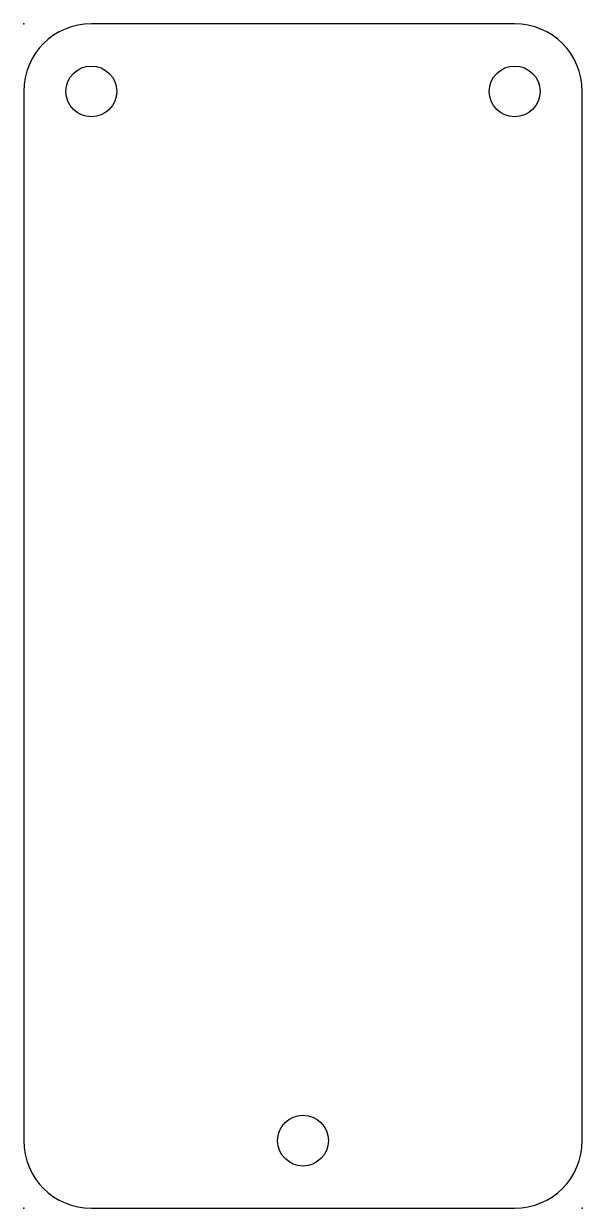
# Model space of a CAD drawing. Header units: centimetres. Extents: x 0 to 3.3, y 0 to 7.
import ezdxf

# ---------------------------------------------------------------- set-up
doc = ezdxf.new("R2010")
doc.units = ezdxf.units.CM
doc.header["$MEASUREMENT"] = 0
doc.layers.add('BoardCutout v5_Sketch1', color=7, linetype='Continuous')

msp = doc.modelspace()

# ---------------------------------------------------------------- linework, layer by layer
at = {"layer": 'BoardCutout v5_Sketch1'}
for p, q in [((2.902, 7), (0.4, 7)), ((0, 6.6), (0, 0.4)), ((3.302, 0.4), (3.302, 6.6)), ((0.4, 0), (2.902, 0))]:
    msp.add_line(p, q, dxfattribs=at)
for centre in [(0.4, 6.6), (2.902, 6.6), (1.651, 0.4)]:
    msp.add_circle(centre, 0.15, dxfattribs=at)
for centre, start, end in [((2.902, 6.6), 0, 90), ((0.4, 6.6), 90, 180), ((0.4, 0.4), 180, 270), ((2.902, 0.4), 270, 0)]:
    msp.add_arc(centre, 0.4, start, end, dxfattribs=at)
for p in [(0, 7), (0, 0), (0, 0), (3.302, 0)]:
    msp.add_point(p, dxfattribs=at)

doc.saveas('drawing.dxf')
